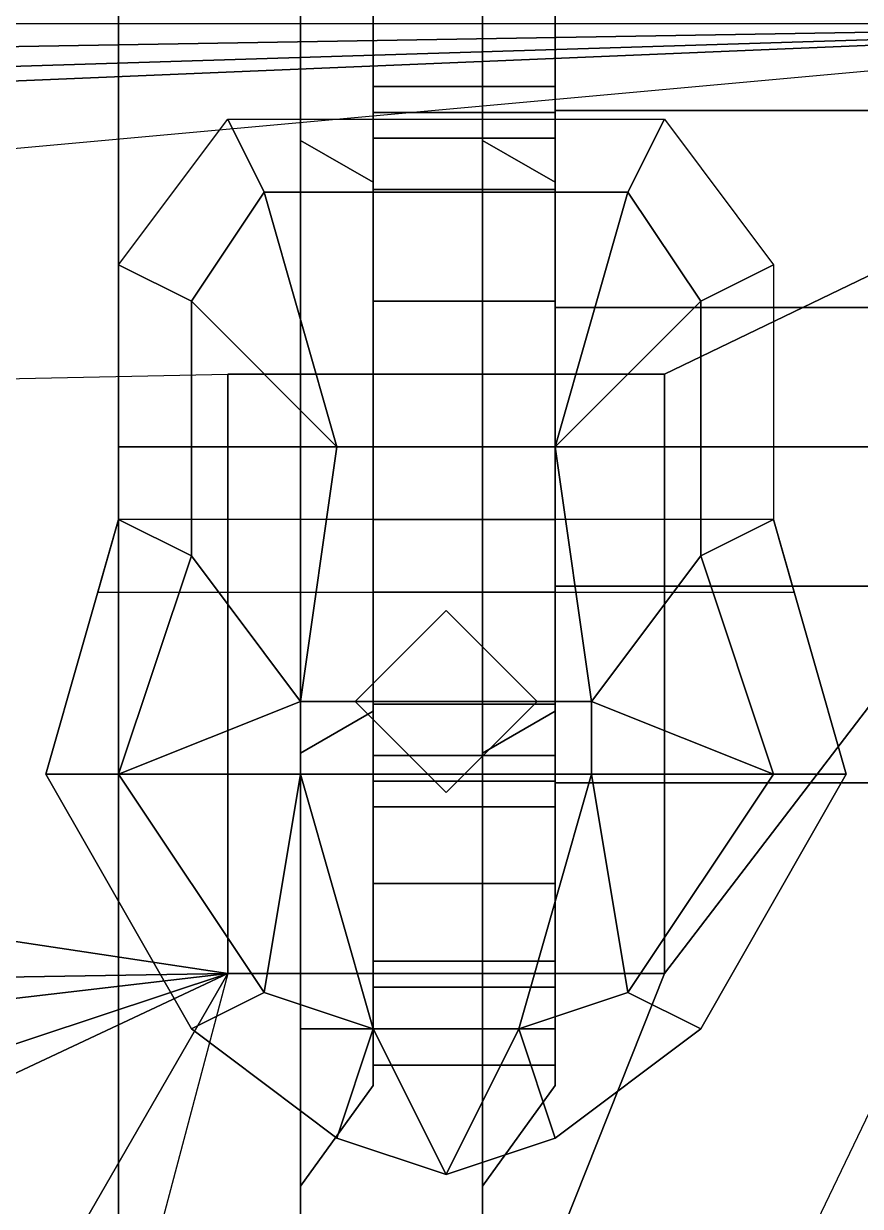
# Model space of a CAD drawing. Header units: millimetres. Extents: x -1.27 to 1.27, y -2.41 to 6.57.
# Drawn here: x 0.8839 to 1.1139, y 1.8012 to 2.1263 of the extents above; entities that cross this region are included whole.
import ezdxf

# ---------------------------------------------------------------- set-up
doc = ezdxf.new("R2010")
doc.units = ezdxf.units.MM
for name, color, linetype in [('patch', 6, 'Continuous'), ('tracks', 3, 'Continuous'), ('wheels', 2, 'Continuous')]:
    doc.layers.add(name, color=color, linetype=linetype)

msp = doc.modelspace()

# ---------------------------------------------------------------- linework, layer by layer
for points in [[(1.26, 2.1263, 1.17), (-0.31, 2.1, 1.18511), (-0.31, 2.1, 1.18511), (-1.26, 2.1263, 1.17)], [(1.26, 2.1263, 1.17), (1.26, 2.1263, 1.17), (-0.23, 2.08, 1.1966), (-0.31, 2.1, 1.18511)], [(1.26, 2.1263, 1.17), (1.26, 2.1263, 1.17), (-0.09, 2.07, 1.20234), (-0.23, 2.08, 1.1966)], [(1.26, 2.1263, 1.17), (1.26, 2.1263, 1.17), (-0.02, 2.01, 1.23681), (-0.09, 2.07, 1.20234)], [(1.06, 2.03, 1.22532), (1.26, 2.1263, 1.17), (-0.02, 2.01, 1.23681), (0.94, 2.03, 1.22532)], [(0.7, -0.47, 1.84), (0.7, 0.96, 1.84), (1.26, 2.1263, 1.17), (1.26, -0.53, 1.17)], [(0.94, 2.1, 1.44), (0.95, 2.08, 1.48), (0.93, 2.05, 1.48), (0.91, 2.06, 1.44)], [(1.06, 2.1, 1.44), (1.05, 2.08, 1.48), (0.95, 2.08, 1.48), (0.94, 2.1, 1.44)], [(1.09, 2.06, 1.44), (1.07, 2.05, 1.48), (1.05, 2.08, 1.48), (1.06, 2.1, 1.44)], [(0.95, 2.08, 1.48), (0.97, 2.01, 1.5), (0.97, 2.01, 1.5), (0.93, 2.05, 1.48)], [(1.05, 2.08, 1.48), (1.03, 2.01, 1.5), (0.97, 2.01, 1.5), (0.95, 2.08, 1.48)], [(1.07, 2.05, 1.48), (1.03, 2.01, 1.5), (1.03, 2.01, 1.5), (1.05, 2.08, 1.48)], [(0.91, 2.06, 1.44), (0.93, 2.05, 1.48), (0.93, 1.98, 1.48), (0.91, 1.99, 1.44)], [(1.09, 1.99, 1.44), (1.07, 1.98, 1.48), (1.07, 2.05, 1.48), (1.09, 2.06, 1.44)], [(0.93, 2.05, 1.48), (0.97, 2.01, 1.5), (0.96, 1.94, 1.5), (0.93, 1.98, 1.48)], [(1.07, 1.98, 1.48), (1.04, 1.94, 1.5), (1.03, 2.01, 1.5), (1.07, 2.05, 1.48)], [(0.94, 1.86519, 1.32), (0.94, 1.86519, 1.32), (-0.02, 2.01, 1.23681), (0.94, 2.03, 1.22532)], [(0.94, 2.03, 1.32), (0.94, 1.86519, 1.32), (1.06, 1.86519, 1.32), (1.06, 2.03, 1.32)], [(1.06, 2.03, 1.32), (1.06, 2.03, 1.22532), (0.94, 2.03, 1.22532), (0.94, 2.03, 1.32)], [(0.94, 2.03, 1.32), (0.94, 2.03, 1.22532), (0.94, 1.86519, 1.32)], [(1.06, 2.03, 1.32), (1.06, 1.86519, 1.32), (1.06, 1.86519, 1.32), (1.06, 2.03, 1.22532)], [(0.94, 1.86519, 1.32), (0.94, 1.86519, 1.32), (0.01, 1.85, 1.32872), (-0.02, 2.01, 1.23681)], [(0.96, 1.94, 1.5), (0.97, 2.01, 1.5), (1.03, 2.01, 1.5), (1.04, 1.94, 1.5)], [(0.91, 1.99, 1.44), (0.93, 1.98, 1.48), (0.91, 1.92, 1.48), (0.89, 1.92, 1.44)], [(0.90429, 1.97, 1.41), (0.91, 1.99, 1.44), (0.89, 1.92, 1.44), (0.89, 1.92, 1.41)], [(1.09571, 1.97, 1.41), (1.09, 1.99, 1.44), (0.91, 1.99, 1.44), (0.90429, 1.97, 1.41)], [(1.11, 1.92, 1.44), (1.09, 1.92, 1.48), (1.07, 1.98, 1.48), (1.09, 1.99, 1.44)], [(1.11, 1.92, 1.41), (1.11, 1.92, 1.44), (1.09, 1.99, 1.44), (1.09571, 1.97, 1.41)], [(0.93, 1.98, 1.48), (0.96, 1.94, 1.5), (0.91, 1.92, 1.48)], [(1.09, 1.92, 1.48), (1.09, 1.92, 1.48), (1.04, 1.94, 1.5), (1.07, 1.98, 1.48)], [(1, 1.965, 1.32), (0.975, 1.94, 1.32), (0.975, 1.94, 1.41), (1, 1.965, 1.41)], [(1.025, 1.94, 1.32), (1, 1.965, 1.32), (1, 1.965, 1.41), (1.025, 1.94, 1.41)], [(0.96, 1.94, 1.5), (0.96, 1.92, 1.5), (0.91, 1.92, 1.48)], [(1.04, 1.94, 1.5), (1.04, 1.92, 1.5), (0.96, 1.92, 1.5), (0.96, 1.94, 1.5)], [(0.975, 1.94, 1.32), (1, 1.915, 1.32), (1, 1.915, 1.41), (0.975, 1.94, 1.41)], [(1, 1.915, 1.32), (1.025, 1.94, 1.32), (1.025, 1.94, 1.41), (1, 1.915, 1.41)], [(1.09, 1.92, 1.48), (1.09, 1.92, 1.48), (1.04, 1.92, 1.5), (1.04, 1.94, 1.5)], [(0.89, 1.92, 1.44), (0.91, 1.92, 1.48), (0.95, 1.86, 1.48), (0.93, 1.85, 1.44)], [(0.89, 1.92, 1.41), (0.89, 1.92, 1.44), (0.93, 1.85, 1.44), (0.93, 1.85, 1.41)], [(0.95, 1.86, 1.48), (0.95, 1.86, 1.48), (0.91, 1.92, 1.48), (0.96, 1.92, 1.5)], [(0.98, 1.85, 1.48), (0.98, 1.85, 1.48), (0.95, 1.86, 1.48), (0.96, 1.92, 1.5)], [(0.98, 1.85, 1.48), (0.96, 1.92, 1.5), (1.04, 1.92, 1.5), (1.02, 1.85, 1.48)], [(1.05, 1.86, 1.48), (1.05, 1.86, 1.48), (1.02, 1.85, 1.48), (1.04, 1.92, 1.5)], [(1.09, 1.92, 1.48), (1.09, 1.92, 1.48), (1.05, 1.86, 1.48), (1.04, 1.92, 1.5)], [(1.07, 1.85, 1.44), (1.05, 1.86, 1.48), (1.09, 1.92, 1.48), (1.11, 1.92, 1.44)], [(1.07, 1.85, 1.41), (1.07, 1.85, 1.44), (1.11, 1.92, 1.44), (1.11, 1.92, 1.41)], [(0.94, 1.86519, 1.32), (0.94, 1.86519, 1.32), (0.04, 1.76, 1.38043), (0.01, 1.85, 1.32872)], [(0.94, 1.86519, 1.32), (0.94, 1.86519, 1.32), (0.11, 1.59, 1.47809), (0.04, 1.76, 1.38043)], [(0.94, 1.86519, 1.32), (0.94, 1.86519, 1.32), (0.12, 1.48, 1.54128), (0.11, 1.59, 1.47809)], [(0.94, 1.86519, 1.32), (0.66, 1.38, 1.59872), (0.32, 1.38, 1.59872), (0.12, 1.48, 1.54128)], [(0.66, 1.38, 1.59872), (0.94, 1.86519, 1.32), (0.7, 0.96, 1.84), (0.66, 1.23852, 1.68)], [(0.93, 1.85, 1.44), (0.95, 1.86, 1.48), (0.98, 1.85, 1.48), (0.97, 1.82, 1.44)], [(1.03, 1.82, 1.44), (1.02, 1.85, 1.48), (1.05, 1.86, 1.48), (1.07, 1.85, 1.44)], [(0.93, 1.85, 1.41), (0.93, 1.85, 1.44), (0.97, 1.82, 1.44), (0.97, 1.82, 1.41)], [(0.97, 1.82, 1.44), (0.98, 1.85, 1.48), (0.98, 1.85, 1.48), (1, 1.81, 1.44)], [(0.98, 1.85, 1.48), (1.02, 1.85, 1.48), (1.02, 1.85, 1.48), (1, 1.81, 1.44)], [(1, 1.81, 1.44), (1.02, 1.85, 1.48), (1.02, 1.85, 1.48), (1.03, 1.82, 1.44)], [(1.03, 1.82, 1.41), (1.03, 1.82, 1.44), (1.07, 1.85, 1.44), (1.07, 1.85, 1.41)], [(0.97, 1.82, 1.41), (0.97, 1.82, 1.44), (1, 1.81, 1.44), (1, 1.81, 1.41)], [(1, 1.81, 1.41), (1, 1.81, 1.44), (1.03, 1.82, 1.44), (1.03, 1.82, 1.41)]]:
    msp.add_3dface(points)
at = {"layer": 'patch'}
for points in [[(1.06, 1.86519, 1.32), (0.7, 0.96, 1.84), (0.7, 0.96, 1.84), (1.26, 2.1263, 1.17)], [(1.06, 2.03, 1.22532), (1.06, 1.86519, 1.32), (1.06, 1.86519, 1.32), (1.26, 2.1263, 1.17)], [(0.94, 1.86519, 1.32), (0.7, 0.96, 1.84), (0.7, 0.96, 1.84), (1.06, 1.86519, 1.32)]]:
    msp.add_3dface(points, dxfattribs=at)
at = {"layer": 'tracks'}
for points in [[(0.91, 2.22, 0.47), (0.91, 1.47), (0.91, 1.45, 0.03), (0.91, 2.18, 0.48)], [(1.25, 2.22, 0.47), (1.25, 1.47), (0.91, 1.47), (0.91, 2.22, 0.47)], [(0.91, 2.01, 1.06), (0.91, 2.01, 1.09), (0.91, 2.2, 1.05), (0.91, 2.18, 1.02)], [(0.91, 2.2, 1.05), (0.91, 2.01, 1.09), (1.25, 2.01, 1.09), (1.25, 2.2, 1.05)], [(0.91, 2.18, 0.48), (0.91, 1.45, 0.03), (1.25, 1.45, 0.03), (1.25, 2.18, 0.48)], [(1.25, 2.18, 1.02), (1.25, 2.01, 1.06), (0.91, 2.01, 1.06), (0.91, 2.18, 1.02)], [(0.91, 2.01, 1.09), (0.91, 0, 0.98), (1.25, 0, 0.98), (1.25, 2.01, 1.09)], [(0.91, 0, 0.95), (0.91, 0, 0.98), (0.91, 2.01, 1.09), (0.91, 2.01, 1.06)], [(1.25, 2.01, 1.06), (1.25, 0, 0.95), (0.91, 0, 0.95), (0.91, 2.01, 1.06)]]:
    msp.add_3dface(points, dxfattribs=at)
at = {"layer": 'wheels'}
for points in [[(0.96, 2.09419, 0.54675), (0.96, 2.21325, 0.66581), (0.96, 2.28713, 0.59), (0.96, 2.17, 0.47287)], [(0.96, 2.21325, 0.83419), (0.96, 2.09419, 0.95325), (0.96, 2.17, 1.02713), (0.96, 2.28713, 0.91)], [(1.01, 2.21325, 0.66581), (1.01, 2.09419, 0.54675), (1.01, 2.17, 0.47287), (1.01, 2.28713, 0.59)], [(1.01, 2.09419, 0.95325), (1.01, 2.21325, 0.83419), (1.01, 2.28713, 0.91), (1.01, 2.17, 1.02713)], [(0.96, 2.21325, 0.66581), (0.96, 2.09419, 0.54675), (0.98, 2.08271, 0.57446), (0.98, 2.18554, 0.67729)], [(0.96, 2.09419, 0.95325), (0.96, 2.21325, 0.83419), (0.98, 2.18554, 0.82271), (0.98, 2.08271, 0.92554)], [(1.01, 2.09419, 0.54675), (1.01, 2.21325, 0.66581), (1.03, 2.18554, 0.67729), (1.03, 2.08271, 0.57446)], [(1.01, 2.21325, 0.83419), (1.01, 2.09419, 0.95325), (1.03, 2.08271, 0.92554), (1.03, 2.18554, 0.82271)], [(0.98, 2.13, 0.73), (0.98, 2.17, 0.71), (0.98, 2.18554, 0.67729), (0.98, 2.10239, 0.71173)], [(0.98, 2.15142, 0.66515), (0.98, 2.10899, 0.67929), (0.98, 2.10239, 0.71173), (0.98, 2.18554, 0.67729)], [(0.98, 2.18554, 0.67729), (0.98, 2.08271, 0.57446), (0.98, 2.10192, 0.60151), (0.98, 2.15849, 0.65808)], [(0.98, 2.10899, 0.82071), (0.98, 2.15142, 0.83485), (0.98, 2.18554, 0.82271), (0.98, 2.10239, 0.78827)], [(0.98, 2.08271, 0.92554), (0.98, 2.18554, 0.82271), (0.98, 2.15849, 0.84192), (0.98, 2.10192, 0.89849)], [(0.98, 2.17, 0.79), (0.98, 2.13, 0.77), (0.98, 2.10239, 0.78827), (0.98, 2.18554, 0.82271)], [(1.03, 2.18554, 0.67729), (1.03, 2.10239, 0.71173), (1.03, 2.10899, 0.67929), (1.03, 2.15142, 0.66515)], [(1.03, 2.13, 0.73), (1.03, 2.10239, 0.71173), (1.03, 2.18554, 0.67729), (1.03, 2.17, 0.71)], [(1.03, 2.15849, 0.65808), (1.03, 2.10192, 0.60151), (1.03, 2.08271, 0.57446), (1.03, 2.18554, 0.67729)], [(1.03, 2.18554, 0.82271), (1.03, 2.10239, 0.78827), (1.03, 2.13, 0.77), (1.03, 2.17, 0.79)], [(1.03, 2.10192, 0.89849), (1.03, 2.15849, 0.84192), (1.03, 2.18554, 0.82271), (1.03, 2.08271, 0.92554)], [(1.03, 2.10899, 0.82071), (1.03, 2.10239, 0.78827), (1.03, 2.18554, 0.82271), (1.03, 2.15142, 0.83485)], [(0.96, 1.92581, 0.54675), (0.96, 2.09419, 0.54675), (0.96, 2.17, 0.47287), (0.96, 2.01, 0.43)], [(1.01, 2.17, 0.47287), (1.01, 2.01, 0.43), (0.96, 2.01, 0.43), (0.96, 2.17, 0.47287)], [(0.96, 2.09419, 0.95325), (0.96, 2.09419, 0.95325), (0.96, 2.01, 1.07), (0.96, 2.17, 1.02713)], [(1.01, 2.01, 1.07), (1.01, 2.17, 1.02713), (0.96, 2.17, 1.02713), (0.96, 2.01, 1.07)], [(1.01, 2.09419, 0.54675), (1.01, 2.09419, 0.54675), (1.01, 2.01, 0.43), (1.01, 2.17, 0.47287)], [(1.01, 1.92581, 0.95325), (1.01, 2.09419, 0.95325), (1.01, 2.17, 1.02713), (1.01, 2.01, 1.07)], [(1.03, 2.10192, 0.60151), (1.03, 2.15849, 0.65808), (0.98, 2.15849, 0.65808), (0.98, 2.10192, 0.60151)], [(1.03, 2.15849, 0.84192), (1.03, 2.10192, 0.89849), (0.98, 2.10192, 0.89849), (0.98, 2.15849, 0.84192)], [(1.03, 2.15142, 0.66515), (1.03, 2.10899, 0.67929), (0.98, 2.10899, 0.67929), (0.98, 2.15142, 0.66515)], [(1.03, 2.10899, 0.82071), (1.03, 2.15142, 0.83485), (0.98, 2.15142, 0.83485), (0.98, 2.10899, 0.82071)], [(0.98, 2.13, 0.77), (0.98, 2.13, 0.73), (0.98, 2.10239, 0.71173), (0.98, 2.10239, 0.78827)], [(1.03, 2.10239, 0.78827), (1.03, 2.10239, 0.71173), (1.03, 2.13, 0.73), (1.03, 2.13, 0.77)], [(0.98, 2.10899, 0.67929), (0.98, 2.08071, 0.65101), (0.98, 2.04827, 0.65761), (0.98, 2.10239, 0.71173)], [(1.03, 2.10899, 0.67929), (1.03, 2.08071, 0.65101), (0.98, 2.08071, 0.65101), (0.98, 2.10899, 0.67929)], [(1.03, 2.08071, 0.84899), (1.03, 2.10899, 0.82071), (0.98, 2.10899, 0.82071), (0.98, 2.08071, 0.84899)], [(0.98, 2.08071, 0.84899), (0.98, 2.10899, 0.82071), (0.98, 2.10239, 0.78827), (0.98, 2.04827, 0.84239)], [(1.03, 2.10239, 0.71173), (1.03, 2.04827, 0.65761), (1.03, 2.08071, 0.65101), (1.03, 2.10899, 0.67929)], [(1.03, 2.04827, 0.84239), (1.03, 2.10239, 0.78827), (1.03, 2.10899, 0.82071), (1.03, 2.08071, 0.84899)], [(0.98, 1.97173, 0.84239), (0.98, 2.04827, 0.84239), (0.98, 2.10239, 0.78827), (0.98, 1.91761, 0.78827)], [(0.98, 1.91761, 0.78827), (0.98, 2.10239, 0.78827), (0.98, 2.10239, 0.71173), (0.98, 1.91761, 0.71173)], [(0.98, 1.91761, 0.71173), (0.98, 2.10239, 0.71173), (0.98, 2.04827, 0.65761), (0.98, 1.97173, 0.65761)], [(1.03, 2.09485, 0.60858), (1.03, 2.10192, 0.60151), (0.98, 2.10192, 0.60151), (0.98, 2.09485, 0.60858)], [(0.98, 2.09485, 0.60858), (0.98, 2.10192, 0.60151), (0.98, 2.08271, 0.57446)], [(1.03, 2.10192, 0.89849), (1.03, 2.09485, 0.89142), (0.98, 2.09485, 0.89142), (0.98, 2.10192, 0.89849)], [(0.98, 2.10192, 0.89849), (0.98, 2.09485, 0.89142), (0.98, 2.08271, 0.92554)], [(1.03, 2.04827, 0.65761), (1.03, 2.10239, 0.71173), (1.13, 2.10239, 0.71173), (1.13, 2.04827, 0.65761)], [(1.03, 2.10239, 0.71173), (1.03, 2.10239, 0.78827), (1.13, 2.10239, 0.78827), (1.13, 2.10239, 0.71173)], [(1.03, 2.10239, 0.78827), (1.03, 2.04827, 0.84239), (1.13, 2.04827, 0.84239), (1.13, 2.10239, 0.78827)], [(1.03, 2.09485, 0.60858), (1.03, 2.08271, 0.57446), (1.03, 2.08271, 0.57446), (1.03, 2.10192, 0.60151)], [(1.03, 2.09485, 0.89142), (1.03, 2.10192, 0.89849), (1.03, 2.10192, 0.89849), (1.03, 2.08271, 0.92554)], [(0.96, 2.09419, 0.54675), (0.96, 1.92581, 0.54675), (0.98, 1.93729, 0.57446), (0.98, 2.08271, 0.57446)], [(0.96, 1.92581, 0.95325), (0.96, 2.09419, 0.95325), (0.98, 2.08271, 0.92554), (0.98, 1.93729, 0.92554)], [(0.96, 2.09419, 0.95325), (0.96, 1.92581, 0.95325), (0.96, 1.85, 1.02713), (0.96, 2.01, 1.07)], [(1.03, 2.08071, 0.65101), (1.03, 2.09485, 0.60858), (0.98, 2.09485, 0.60858), (0.98, 2.08071, 0.65101)], [(0.98, 2.08071, 0.65101), (0.98, 2.09485, 0.60858), (0.98, 2.08271, 0.57446), (0.98, 2.04827, 0.65761)], [(1.03, 2.09485, 0.89142), (1.03, 2.08071, 0.84899), (0.98, 2.08071, 0.84899), (0.98, 2.09485, 0.89142)], [(0.98, 2.09485, 0.89142), (0.98, 2.08071, 0.84899), (0.98, 2.04827, 0.84239), (0.98, 2.08271, 0.92554)], [(1.01, 2.09419, 0.54675), (1.01, 1.92581, 0.54675), (1.01, 1.85, 0.47287), (1.01, 2.01, 0.43)], [(1.01, 1.92581, 0.54675), (1.01, 2.09419, 0.54675), (1.03, 2.08271, 0.57446), (1.03, 1.93729, 0.57446)], [(1.01, 2.09419, 0.95325), (1.01, 1.92581, 0.95325), (1.03, 1.93729, 0.92554), (1.03, 2.08271, 0.92554)], [(1.03, 2.08071, 0.65101), (1.03, 2.04827, 0.65761), (1.03, 2.08271, 0.57446), (1.03, 2.09485, 0.60858)], [(1.03, 2.08271, 0.92554), (1.03, 2.04827, 0.84239), (1.03, 2.08071, 0.84899), (1.03, 2.09485, 0.89142)], [(0.98, 2.05, 0.59), (0.98, 2.03, 0.63), (0.98, 2.04827, 0.65761), (0.98, 2.08271, 0.57446)], [(0.98, 2.08271, 0.57446), (0.98, 1.93729, 0.57446), (0.98, 1.97, 0.58), (0.98, 2.05, 0.58)], [(0.98, 2.05, 0.58), (0.98, 2.05, 0.59), (0.98, 2.08271, 0.57446)], [(0.98, 2.05, 0.91), (0.98, 2.05, 0.92), (0.98, 2.08271, 0.92554)], [(0.98, 1.93729, 0.92554), (0.98, 2.08271, 0.92554), (0.98, 2.05, 0.92), (0.98, 1.97, 0.92)], [(0.98, 2.03, 0.87), (0.98, 2.05, 0.91), (0.98, 2.08271, 0.92554), (0.98, 2.04827, 0.84239)], [(1.03, 2.05, 0.59), (1.03, 2.05, 0.58), (1.03, 2.05, 0.58), (1.03, 2.08271, 0.57446)], [(1.03, 2.05, 0.58), (1.03, 1.97, 0.58), (1.03, 1.93729, 0.57446), (1.03, 2.08271, 0.57446)], [(1.03, 2.08271, 0.57446), (1.03, 2.04827, 0.65761), (1.03, 2.03, 0.63), (1.03, 2.05, 0.59)], [(1.03, 2.05, 0.91), (1.03, 2.08271, 0.92554), (1.03, 2.08271, 0.92554), (1.03, 2.05, 0.92)], [(1.03, 2.03, 0.87), (1.03, 2.04827, 0.84239), (1.03, 2.08271, 0.92554), (1.03, 2.05, 0.91)], [(1.03, 1.97, 0.92), (1.03, 2.05, 0.92), (1.03, 2.08271, 0.92554), (1.03, 1.93729, 0.92554)], [(1.03, 2.05, 0.58), (1.03, 2.05, 0.59), (0.98, 2.05, 0.59), (0.98, 2.05, 0.58)], [(1.03, 1.97, 0.58), (1.03, 2.05, 0.58), (0.98, 2.05, 0.58), (0.98, 1.97, 0.58)], [(1.03, 2.05, 0.59), (1.03, 2.03, 0.63), (0.98, 2.03, 0.63), (0.98, 2.05, 0.59)], [(1.03, 2.03, 0.87), (1.03, 2.05, 0.91), (0.98, 2.05, 0.91), (0.98, 2.03, 0.87)], [(1.03, 2.05, 0.91), (1.03, 2.05, 0.92), (0.98, 2.05, 0.92), (0.98, 2.05, 0.91)], [(1.03, 2.05, 0.92), (1.03, 1.97, 0.92), (0.98, 1.97, 0.92), (0.98, 2.05, 0.92)], [(0.98, 2.03, 0.63), (0.98, 1.99, 0.63), (0.98, 1.97173, 0.65761), (0.98, 2.04827, 0.65761)], [(0.98, 1.99, 0.87), (0.98, 2.03, 0.87), (0.98, 2.04827, 0.84239), (0.98, 1.97173, 0.84239)], [(1.03, 2.04827, 0.65761), (1.03, 1.97173, 0.65761), (1.03, 1.99, 0.63), (1.03, 2.03, 0.63)], [(1.03, 1.97173, 0.65761), (1.03, 2.04827, 0.65761), (1.13, 2.04827, 0.65761), (1.13, 1.97173, 0.65761)], [(1.03, 1.97173, 0.84239), (1.03, 2.04827, 0.84239), (1.03, 2.03, 0.87), (1.03, 1.99, 0.87)], [(1.03, 2.04827, 0.84239), (1.03, 1.97173, 0.84239), (1.13, 1.97173, 0.84239), (1.13, 2.04827, 0.84239)], [(1.03, 2.03, 0.63), (1.03, 1.99, 0.63), (0.98, 1.99, 0.63), (0.98, 2.03, 0.63)], [(1.03, 1.99, 0.87), (1.03, 2.03, 0.87), (0.98, 2.03, 0.87), (0.98, 1.99, 0.87)], [(0.96, 1.92581, 0.54675), (0.96, 1.92581, 0.54675), (0.96, 2.01, 0.43), (0.96, 1.85, 0.47287)], [(1.01, 2.01, 0.43), (1.01, 1.85, 0.47287), (0.96, 1.85, 0.47287), (0.96, 2.01, 0.43)], [(1.01, 1.85, 1.02713), (1.01, 2.01, 1.07), (0.96, 2.01, 1.07), (0.96, 1.85, 1.02713)], [(1.01, 1.92581, 0.95325), (1.01, 1.92581, 0.95325), (1.01, 2.01, 1.07), (1.01, 1.85, 1.02713)], [(1.03, 1.99, 0.63), (1.03, 1.97, 0.59), (0.98, 1.97, 0.59), (0.98, 1.99, 0.63)], [(0.98, 1.99, 0.63), (0.98, 1.97, 0.59), (0.98, 1.93729, 0.57446), (0.98, 1.97173, 0.65761)], [(1.03, 1.97, 0.91), (1.03, 1.99, 0.87), (0.98, 1.99, 0.87), (0.98, 1.97, 0.91)], [(0.98, 1.97, 0.91), (0.98, 1.99, 0.87), (0.98, 1.97173, 0.84239), (0.98, 1.93729, 0.92554)], [(1.03, 1.99, 0.63), (1.03, 1.97173, 0.65761), (1.03, 1.93729, 0.57446), (1.03, 1.97, 0.59)], [(1.03, 1.93729, 0.92554), (1.03, 1.97173, 0.84239), (1.03, 1.99, 0.87), (1.03, 1.97, 0.91)], [(0.98, 1.93929, 0.65101), (0.98, 1.91101, 0.67929), (0.98, 1.91761, 0.71173), (0.98, 1.97173, 0.65761)], [(0.98, 1.92515, 0.60858), (0.98, 1.93929, 0.65101), (0.98, 1.97173, 0.65761), (0.98, 1.93729, 0.57446)], [(0.98, 1.91101, 0.82071), (0.98, 1.93929, 0.84899), (0.98, 1.97173, 0.84239), (0.98, 1.91761, 0.78827)], [(0.98, 1.93929, 0.84899), (0.98, 1.92515, 0.89142), (0.98, 1.93729, 0.92554), (0.98, 1.97173, 0.84239)], [(1.03, 1.97, 0.59), (1.03, 1.97, 0.58), (0.98, 1.97, 0.58), (0.98, 1.97, 0.59)], [(0.98, 1.97, 0.59), (0.98, 1.97, 0.58), (0.98, 1.93729, 0.57446)], [(1.03, 1.97, 0.92), (1.03, 1.97, 0.91), (0.98, 1.97, 0.91), (0.98, 1.97, 0.92)], [(0.98, 1.97, 0.92), (0.98, 1.97, 0.91), (0.98, 1.93729, 0.92554)], [(1.03, 1.97173, 0.65761), (1.03, 1.91761, 0.71173), (1.03, 1.91101, 0.67929), (1.03, 1.93929, 0.65101)], [(1.03, 1.91761, 0.71173), (1.03, 1.97173, 0.65761), (1.13, 1.97173, 0.65761), (1.13, 1.91761, 0.71173)], [(1.03, 1.93729, 0.57446), (1.03, 1.97173, 0.65761), (1.03, 1.93929, 0.65101), (1.03, 1.92515, 0.60858)], [(1.03, 1.91761, 0.78827), (1.03, 1.97173, 0.84239), (1.03, 1.93929, 0.84899), (1.03, 1.91101, 0.82071)], [(1.03, 1.93929, 0.84899), (1.03, 1.97173, 0.84239), (1.03, 1.93729, 0.92554), (1.03, 1.92515, 0.89142)], [(1.03, 1.97173, 0.84239), (1.03, 1.91761, 0.78827), (1.13, 1.91761, 0.78827), (1.13, 1.97173, 0.84239)], [(1.03, 1.97, 0.59), (1.03, 1.93729, 0.57446), (1.03, 1.93729, 0.57446), (1.03, 1.97, 0.58)], [(1.03, 1.97, 0.91), (1.03, 1.97, 0.92), (1.03, 1.97, 0.92), (1.03, 1.93729, 0.92554)], [(1.03, 1.93929, 0.65101), (1.03, 1.91101, 0.67929), (0.98, 1.91101, 0.67929), (0.98, 1.93929, 0.65101)], [(1.03, 1.92515, 0.60858), (1.03, 1.93929, 0.65101), (0.98, 1.93929, 0.65101), (0.98, 1.92515, 0.60858)], [(1.03, 1.91101, 0.82071), (1.03, 1.93929, 0.84899), (0.98, 1.93929, 0.84899), (0.98, 1.91101, 0.82071)], [(1.03, 1.93929, 0.84899), (1.03, 1.92515, 0.89142), (0.98, 1.92515, 0.89142), (0.98, 1.93929, 0.84899)], [(0.96, 1.92581, 0.54675), (0.96, 1.80675, 0.66581), (0.98, 1.83446, 0.67729), (0.98, 1.93729, 0.57446)], [(0.96, 1.80675, 0.83419), (0.96, 1.92581, 0.95325), (0.98, 1.93729, 0.92554), (0.98, 1.83446, 0.82271)], [(0.98, 1.93729, 0.57446), (0.98, 1.83446, 0.67729), (0.98, 1.86151, 0.65808), (0.98, 1.91808, 0.60151)], [(0.98, 1.91808, 0.60151), (0.98, 1.92515, 0.60858), (0.98, 1.93729, 0.57446)], [(0.98, 1.83446, 0.82271), (0.98, 1.93729, 0.92554), (0.98, 1.91808, 0.89849), (0.98, 1.86151, 0.84192)], [(0.98, 1.92515, 0.89142), (0.98, 1.91808, 0.89849), (0.98, 1.93729, 0.92554)], [(1.01, 1.80675, 0.66581), (1.01, 1.92581, 0.54675), (1.03, 1.93729, 0.57446), (1.03, 1.83446, 0.67729)], [(1.01, 1.92581, 0.95325), (1.01, 1.80675, 0.83419), (1.03, 1.83446, 0.82271), (1.03, 1.93729, 0.92554)], [(1.03, 1.92515, 0.60858), (1.03, 1.91808, 0.60151), (1.03, 1.91808, 0.60151), (1.03, 1.93729, 0.57446)], [(1.03, 1.91808, 0.60151), (1.03, 1.86151, 0.65808), (1.03, 1.83446, 0.67729), (1.03, 1.93729, 0.57446)], [(1.03, 1.86151, 0.84192), (1.03, 1.91808, 0.89849), (1.03, 1.93729, 0.92554), (1.03, 1.83446, 0.82271)], [(1.03, 1.92515, 0.89142), (1.03, 1.93729, 0.92554), (1.03, 1.93729, 0.92554), (1.03, 1.91808, 0.89849)], [(0.96, 1.80675, 0.66581), (0.96, 1.92581, 0.54675), (0.96, 1.85, 0.47287), (0.96, 1.73287, 0.59)], [(0.96, 1.92581, 0.95325), (0.96, 1.80675, 0.83419), (0.96, 1.73287, 0.91), (0.96, 1.85, 1.02713)], [(1.03, 1.91808, 0.60151), (1.03, 1.92515, 0.60858), (0.98, 1.92515, 0.60858), (0.98, 1.91808, 0.60151)], [(1.03, 1.92515, 0.89142), (1.03, 1.91808, 0.89849), (0.98, 1.91808, 0.89849), (0.98, 1.92515, 0.89142)], [(1.01, 1.92581, 0.54675), (1.01, 1.80675, 0.66581), (1.01, 1.73287, 0.59), (1.01, 1.85, 0.47287)], [(1.01, 1.80675, 0.83419), (1.01, 1.92581, 0.95325), (1.01, 1.85, 1.02713), (1.01, 1.73287, 0.91)], [(1.03, 1.86151, 0.65808), (1.03, 1.91808, 0.60151), (0.98, 1.91808, 0.60151), (0.98, 1.86151, 0.65808)], [(1.03, 1.91808, 0.89849), (1.03, 1.86151, 0.84192), (0.98, 1.86151, 0.84192), (0.98, 1.91808, 0.89849)], [(0.98, 1.91101, 0.67929), (0.98, 1.86858, 0.66515), (0.98, 1.83446, 0.67729), (0.98, 1.91761, 0.71173)], [(0.98, 1.85, 0.71), (0.98, 1.89, 0.73), (0.98, 1.91761, 0.71173), (0.98, 1.83446, 0.67729)], [(0.98, 1.89, 0.73), (0.98, 1.89, 0.77), (0.98, 1.91761, 0.78827), (0.98, 1.91761, 0.71173)], [(0.98, 1.89, 0.77), (0.98, 1.85, 0.79), (0.98, 1.83446, 0.82271), (0.98, 1.91761, 0.78827)], [(0.98, 1.86858, 0.83485), (0.98, 1.91101, 0.82071), (0.98, 1.91761, 0.78827), (0.98, 1.83446, 0.82271)], [(1.03, 1.83446, 0.67729), (1.03, 1.91761, 0.71173), (1.03, 1.89, 0.73), (1.03, 1.85, 0.71)], [(1.03, 1.91101, 0.67929), (1.03, 1.91761, 0.71173), (1.03, 1.83446, 0.67729), (1.03, 1.86858, 0.66515)], [(1.03, 1.83446, 0.82271), (1.03, 1.91761, 0.78827), (1.03, 1.91101, 0.82071), (1.03, 1.86858, 0.83485)], [(1.03, 1.91761, 0.71173), (1.03, 1.91761, 0.78827), (1.03, 1.89, 0.77), (1.03, 1.89, 0.73)], [(1.03, 1.89, 0.77), (1.03, 1.91761, 0.78827), (1.03, 1.83446, 0.82271), (1.03, 1.85, 0.79)], [(1.03, 1.91761, 0.78827), (1.03, 1.91761, 0.71173), (1.13, 1.91761, 0.71173), (1.13, 1.91761, 0.78827)], [(1.03, 1.91101, 0.67929), (1.03, 1.86858, 0.66515), (0.98, 1.86858, 0.66515), (0.98, 1.91101, 0.67929)], [(1.03, 1.86858, 0.83485), (1.03, 1.91101, 0.82071), (0.98, 1.91101, 0.82071), (0.98, 1.86858, 0.83485)], [(1.03, 1.89, 0.73), (1.03, 1.89, 0.77), (0.98, 1.89, 0.77), (0.98, 1.89, 0.73)], [(1.03, 1.85, 0.71), (1.03, 1.89, 0.73), (0.98, 1.89, 0.73), (0.98, 1.85, 0.71)], [(1.03, 1.89, 0.77), (1.03, 1.85, 0.79), (0.98, 1.85, 0.79), (0.98, 1.89, 0.77)], [(1.03, 1.86858, 0.66515), (1.03, 1.86151, 0.65808), (0.98, 1.86151, 0.65808), (0.98, 1.86858, 0.66515)], [(0.98, 1.86858, 0.66515), (0.98, 1.86151, 0.65808), (0.98, 1.83446, 0.67729)], [(1.03, 1.86151, 0.84192), (1.03, 1.86858, 0.83485), (0.98, 1.86858, 0.83485), (0.98, 1.86151, 0.84192)], [(0.98, 1.86151, 0.84192), (0.98, 1.86858, 0.83485), (0.98, 1.83446, 0.82271)], [(1.03, 1.86858, 0.66515), (1.03, 1.83446, 0.67729), (1.03, 1.83446, 0.67729), (1.03, 1.86151, 0.65808)], [(1.03, 1.86858, 0.83485), (1.03, 1.86151, 0.84192), (1.03, 1.86151, 0.84192), (1.03, 1.83446, 0.82271)], [(1.01, 1.85, 0.47287), (1.01, 1.73287, 0.59), (0.96, 1.73287, 0.59), (0.96, 1.85, 0.47287)], [(1.01, 1.73287, 0.91), (1.01, 1.85, 1.02713), (0.96, 1.85, 1.02713), (0.96, 1.73287, 0.91)], [(0.98, 1.84, 0.71), (0.98, 1.85, 0.71), (0.98, 1.83446, 0.67729)], [(1.03, 1.84, 0.71), (1.03, 1.85, 0.71), (0.98, 1.85, 0.71), (0.98, 1.84, 0.71)], [(1.03, 1.85, 0.79), (1.03, 1.84, 0.79), (0.98, 1.84, 0.79), (0.98, 1.85, 0.79)], [(0.98, 1.85, 0.79), (0.98, 1.84, 0.79), (0.98, 1.83446, 0.82271)], [(1.03, 1.85, 0.71), (1.03, 1.84, 0.71), (1.03, 1.84, 0.71), (1.03, 1.83446, 0.67729)], [(1.03, 1.85, 0.79), (1.03, 1.83446, 0.82271), (1.03, 1.83446, 0.82271), (1.03, 1.84, 0.79)], [(0.98, 1.83446, 0.67729), (0.98, 1.83446, 0.82271), (0.98, 1.84, 0.79), (0.98, 1.84, 0.71)], [(1.03, 1.84, 0.79), (1.03, 1.84, 0.71), (0.98, 1.84, 0.71), (0.98, 1.84, 0.79)], [(1.03, 1.84, 0.71), (1.03, 1.84, 0.79), (1.03, 1.83446, 0.82271), (1.03, 1.83446, 0.67729)], [(0.96, 1.80675, 0.66581), (0.96, 1.80675, 0.83419), (0.98, 1.83446, 0.82271), (0.98, 1.83446, 0.67729)], [(1.01, 1.80675, 0.83419), (1.01, 1.80675, 0.66581), (1.03, 1.83446, 0.67729), (1.03, 1.83446, 0.82271)], [(0.96, 1.80675, 0.83419), (0.96, 1.80675, 0.66581), (0.96, 1.73287, 0.59), (0.96, 1.69, 0.75)], [(0.96, 1.80675, 0.83419), (0.96, 1.80675, 0.83419), (0.96, 1.69, 0.75), (0.96, 1.73287, 0.91)], [(1.01, 1.80675, 0.66581), (1.01, 1.80675, 0.83419), (1.01, 1.73287, 0.91), (1.01, 1.69, 0.75)], [(1.01, 1.80675, 0.66581), (1.01, 1.80675, 0.66581), (1.01, 1.69, 0.75), (1.01, 1.73287, 0.59)]]:
    msp.add_3dface(points, dxfattribs=at)

doc.saveas('drawing.dxf')
